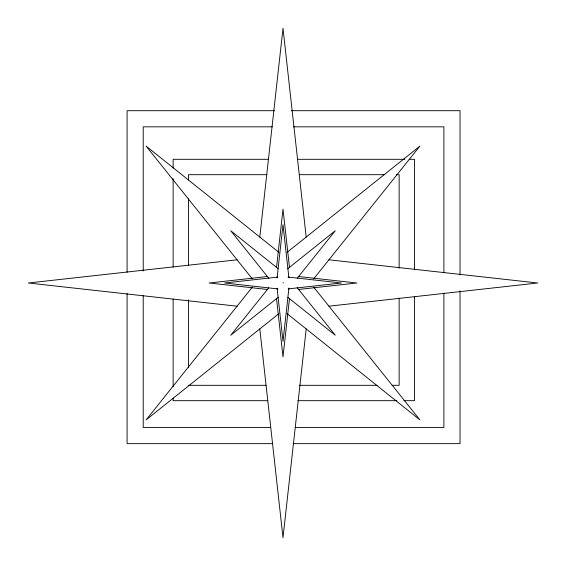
<?xml version="1.0" encoding="UTF-8"?>
<svg xmlns="http://www.w3.org/2000/svg" width="566" height="566" viewBox="0 0 566 566"><rect width="100%" height="100%" fill="white"/><g stroke="black" fill="none" stroke-linecap="round" stroke-linejoin="round"><path stroke-width="0.85" d="M259.794 237.126L283 28.3L306.192 237.055M276.548 267.223L283 209.137L289.424 266.954M277.078 277.956L283 224.645L288.901 277.764M288.922 288.044L283 341.355L277.099 288.236M289.452 298.777L283 356.863L276.576 299.046M306.206 328.874L283 537.7L259.808 328.945M252.386 287.054L146.127 419.873L278.805 313.734M268.645 287.889L230.772 335.228L278.323 297.185M297.355 278.111L335.228 230.772L287.677 268.815M313.614 278.946L419.873 146.127L287.195 252.266M283 283L283.403 282.597M237.055 259.808L28.3 283L237.126 306.206M266.954 276.576L209.137 283L267.223 289.452M277.764 277.099L224.645 283L277.956 288.922M288.236 288.901L341.355 283L288.044 277.078M299.046 289.424L356.863 283L298.777 276.548M328.945 306.192L537.7 283L328.874 259.794M274.574 110.695L127.088 110.695L127.088 272.31M291.356 110.695L460.031 110.695L460.031 274.963M272.338 126.826L143.219 126.826L143.219 270.98M293.563 126.826L443.9 126.826L443.9 272.748M268.624 159.308L173.132 159.308L173.132 168.144M297.808 159.308L404.789 159.308M409.211 159.308L414.517 159.308L414.517 269.826M266.947 174.682L188.506 174.682L188.506 179.967M299.555 174.682L384.158 174.682M396.497 174.682L399.143 174.682L399.143 268.1M188.506 385.312L266.062 385.312M299.555 385.312L377.112 385.312M392.097 385.312L399.143 385.312L399.143 298.063M267.739 400.686L173.132 400.686L173.132 398.032M297.808 400.686L396.837 400.686M403.905 400.686L414.517 400.686L414.517 296.351M270.569 427.507L143.219 427.507L143.219 295.742M295.332 427.507L443.9 427.507L443.9 293.089M272.805 443.638L127.088 443.638L127.088 293.506M293.117 443.638L460.031 443.638L460.031 290.86M278.946 252.386L146.127 146.127L252.266 278.805M278.111 268.645L230.772 230.772L268.815 278.323M287.889 297.355L335.228 335.228L297.185 287.677M287.054 313.614L419.873 419.873L313.734 287.195M188.506 198.475L188.506 265.454M188.506 299.824L188.506 367.688M173.132 178.757L173.132 267.173M173.132 299.004L173.132 386.543"/></g></svg>
